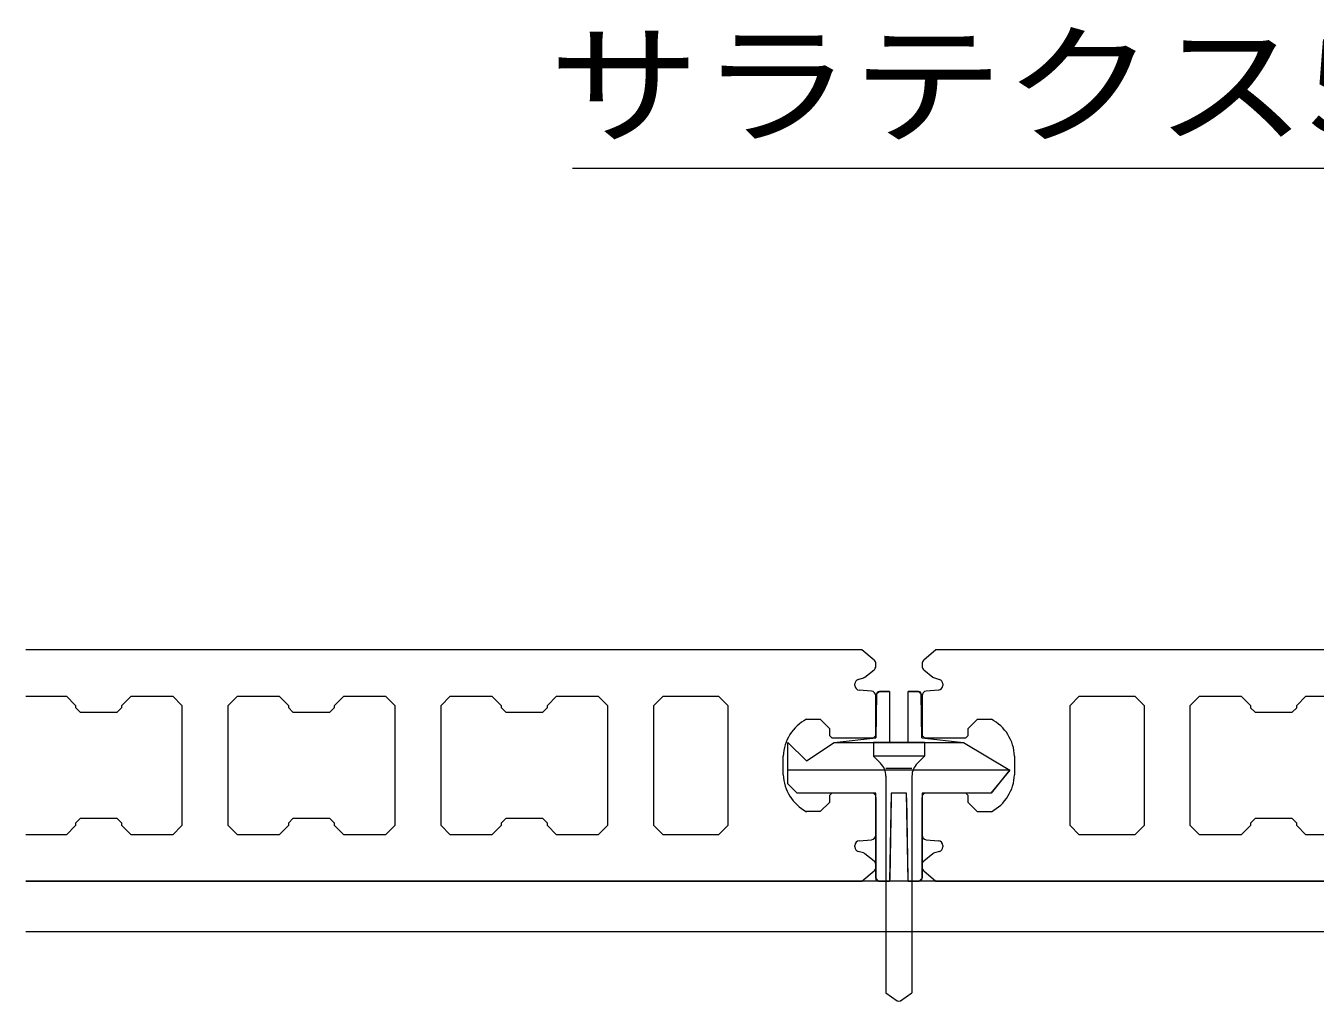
# Model space of a CAD drawing. Units: millimetres, scale not verified. Extents: x -4750 to 4750, y -3000 to 3000.
# Drawn here: x 1419.2 to 1558.6, y 1180 to 1285.5 of the extents above; entities that cross this region are included whole.
import ezdxf
from ezdxf.enums import TextEntityAlignment as Align

# ---------------------------------------------------------------- set-up
doc = ezdxf.new("R2010")
doc.units = ezdxf.units.MM
doc.header["$LTSCALE"] = 5
for name, color, linetype, lineweight in [('0-0_デッキ', 7, 'Continuous', 9), ('0-2_根太', 7, 'Continuous', 9), ('0-6_文字', 7, 'Continuous', 9), ('0-A_WQCS', 7, 'Continuous', 9)]:
    doc.layers.add(name, color=color, linetype=linetype, lineweight=lineweight)
doc.styles.add('ＭＳ ゴシック', font='')
doc.styles.get('ＭＳ ゴシック').set_extended_font_data('MS Gothic')

# ---------------------------------------------------------------- blocks, each defined once
blk = doc.blocks.new('25×145開\u30002軸')
at = {"layer": '0-0_デッキ'}
for p, q in [((-1450, 220), (-1450, 214.7)), ((-1446.2, 206.7), (-1426.5, 191)), ((-1423.1, 189.2), (-1412.2, 186)), ((-1405, 176.2), (-1405, 173.1)), ((-1414.3, 163), (-1440.7, 160.6)), ((-1250, 20), (-1250, -20)), ((-1440.7, -160.6), (-1414.3, -163)), ((-1426.5, -191), (-1446.2, -206.7)), ((-1412.2, -186), (-1423.1, -189.2)), ((-1405, -173.1), (-1405, -176.2)), ((-1450, -214.7), (-1450, -220))]:
    blk.add_line(p, q, dxfattribs=at)
for points in [[(1446.3, 227.8), (1419.8, 250), (-1419.8, 250), (-1446.3, 227.8)], [(-1450, 150.5), (-1450, 65), (-1445, 60), (-1355, 60)], [(-1355, 60), (-1350, 65), (-1350, 80), (-1330, 100), (-1300, 100)], [(-1300, -100), (-1330, -100), (-1350, -80), (-1350, -65), (-1355, -60), (-1445, -60), (-1450, -65), (-1450, -150.5)], [(-1446.3, -227.8), (-1419.8, -250), (1419.8, -250), (1446.3, -227.8)]]:
    blk.add_lwpolyline(points, dxfattribs=at)
for points in [[(-1130, -130), (-1130, 130), (-1110, 150), (-990, 150), (-970, 130), (-970, -130), (-990, -150), (-1110, -150)], [(-870, -130), (-870, 130), (-850, 150), (-760, 150), (-740, 130), (-740, 125), (-730, 115), (-650, 115), (-640, 125), (-640, 130), (-620, 150), (-530, 150), (-510, 130), (-510, -130), (-530, -150), (-620, -150), (-640, -130), (-640, -125), (-650, -115), (-730, -115), (-740, -125), (-740, -130), (-760, -150), (-850, -150)]]:
    blk.add_lwpolyline(points, close=True, dxfattribs=at)
for centre, radius, start, end in [((-1439.8, 220), 10.2, 129.8056, 180), ((-1439.8, 214.7), 10.2, 180, 231.3402), ((-1420.2, 199), 10.2, 231.3402, 253.3008), ((-1415.2, 173.1), 10.2, 275.0796, 0), ((-1415.2, 176.2), 10.2, 0, 73.3008), ((-1439.8, 150.5), 10.2, 95.0796, 180), ((-1344.2, 16.8), 94.2, 1.9679, 62.0493), ((-1344.2, -16.8), 94.2, 297.9507, 358.0321), ((-1439.8, -150.5), 10.2, 180, 264.9204), ((-1415.2, -173.1), 10.2, 0, 84.9204), ((-1420.2, -199), 10.2, 106.6992, 128.6598), ((-1415.2, -176.2), 10.2, 286.6992, 0), ((-1439.8, -214.7), 10.2, 128.6598, 180), ((-1439.8, -220), 10.2, 180, 230.1944)]:
    blk.add_arc(centre, radius, start, end, dxfattribs=at)
blk = doc.blocks.new('グループ-144-1')
at = {"layer": '0-0_デッキ'}
for p, q in [((59591.9, 5814.4), (57784.5, 5814.4)), ((59618.5, 5792.2), (59591.9, 5814.4)), ((59598.7, 5755.4), (59618.4, 5771.1)), ((59622.2, 5779), (59622.2, 5784.4)), ((59584.4, 5750.3), (59595.3, 5753.6)), ((59577.2, 5737.4), (59577.2, 5740.6)), ((59612.9, 5725), (59586.4, 5727.3)), ((59622.2, 5629.4), (59622.2, 5714.9)), ((57784.5, 5714.4), (57872.2, 5714.4)), ((57872.2, 5714.4), (57892.2, 5694.4)), ((57892.2, 5694.4), (57892.2, 5689.4)), ((57892.2, 5689.4), (57902.2, 5679.4)), ((57982.2, 5679.4), (57992.2, 5689.4)), ((57992.2, 5694.4), (58012.2, 5714.4)), ((57992.2, 5689.4), (57992.2, 5694.4)), ((58012.2, 5714.4), (58102.2, 5714.4)), ((58102.2, 5714.4), (58122.2, 5694.4)), ((58122.2, 5694.4), (58122.2, 5434.4)), ((58222.2, 5694.4), (58242.2, 5714.4)), ((58222.2, 5434.4), (58222.2, 5694.4)), ((58242.2, 5714.4), (58332.2, 5714.4)), ((58332.2, 5714.4), (58352.2, 5694.4)), ((58352.2, 5694.4), (58352.2, 5689.4)), ((58352.2, 5689.4), (58362.2, 5679.4)), ((58442.2, 5679.4), (58452.2, 5689.4)), ((58452.2, 5694.4), (58472.2, 5714.4)), ((58452.2, 5689.4), (58452.2, 5694.4)), ((58472.2, 5714.4), (58562.2, 5714.4)), ((58562.2, 5714.4), (58582.2, 5694.4)), ((58582.2, 5694.4), (58582.2, 5434.4)), ((58682.2, 5694.4), (58702.2, 5714.4)), ((58682.2, 5434.4), (58682.2, 5694.4)), ((58702.2, 5714.4), (58792.2, 5714.4)), ((58792.2, 5714.4), (58812.2, 5694.4)), ((58812.2, 5694.4), (58812.2, 5689.4)), ((58812.2, 5689.4), (58822.2, 5679.4)), ((58902.2, 5679.4), (58912.2, 5689.4)), ((58912.2, 5694.4), (58932.2, 5714.4)), ((58912.2, 5689.4), (58912.2, 5694.4)), ((58932.2, 5714.4), (59022.2, 5714.4)), ((59022.2, 5714.4), (59042.2, 5694.4)), ((59042.2, 5694.4), (59042.2, 5434.4)), ((59142.2, 5694.4), (59162.2, 5714.4)), ((59142.2, 5434.4), (59142.2, 5694.4)), ((59162.2, 5714.4), (59282.2, 5714.3)), ((59282.2, 5714.3), (59302.2, 5694.3)), ((59302.2, 5694.3), (59302.2, 5434.4)), ((57902.2, 5679.4), (57982.2, 5679.4)), ((58362.2, 5679.4), (58442.2, 5679.4)), ((58822.2, 5679.4), (58902.2, 5679.4)), ((59472.2, 5664.4), (59502.2, 5664.4)), ((59502.2, 5664.4), (59522.2, 5644.4)), ((59522.2, 5644.4), (59522.2, 5629.4)), ((59522.2, 5629.4), (59527.2, 5624.4)), ((59527.2, 5624.4), (59617.2, 5624.4)), ((59617.2, 5624.4), (59622.2, 5629.4)), ((59422.2, 5544.4), (59422.2, 5584.4)), ((59527.2, 5504.3), (59522.2, 5499.3)), ((59522.2, 5499.3), (59522.2, 5484.4)), ((59617.2, 5504.3), (59527.2, 5504.3)), ((59622.2, 5499.3), (59617.2, 5504.3)), ((59622.2, 5413.8), (59622.2, 5499.3)), ((59502.2, 5464.4), (59472.2, 5464.4)), ((59522.2, 5484.4), (59502.2, 5464.4)), ((57902.2, 5449.4), (57892.2, 5439.4)), ((57892.2, 5439.4), (57892.2, 5434.4)), ((57982.2, 5449.4), (57902.2, 5449.4)), ((57992.2, 5439.4), (57982.2, 5449.4)), ((57992.2, 5434.4), (57992.2, 5439.4)), ((58362.2, 5449.4), (58352.2, 5439.4)), ((58352.2, 5439.4), (58352.2, 5434.4)), ((58442.2, 5449.4), (58362.2, 5449.4)), ((58452.2, 5439.4), (58442.2, 5449.4)), ((58452.2, 5434.4), (58452.2, 5439.4)), ((58822.2, 5449.4), (58812.2, 5439.4)), ((58812.2, 5439.4), (58812.2, 5434.4)), ((58902.2, 5449.4), (58822.2, 5449.4)), ((58912.2, 5439.4), (58902.2, 5449.4)), ((58912.2, 5434.4), (58912.2, 5439.4)), ((57872.2, 5414.4), (57784.5, 5414.4)), ((57892.2, 5434.4), (57872.2, 5414.4)), ((58012.2, 5414.4), (57992.2, 5434.4)), ((58102.2, 5414.4), (58012.2, 5414.4)), ((58122.2, 5434.4), (58102.2, 5414.4)), ((58242.2, 5414.4), (58222.2, 5434.4)), ((58332.2, 5414.4), (58242.2, 5414.4)), ((58352.2, 5434.4), (58332.2, 5414.4)), ((58472.2, 5414.4), (58452.2, 5434.4)), ((58562.2, 5414.4), (58472.2, 5414.4)), ((58582.2, 5434.4), (58562.2, 5414.4)), ((58702.2, 5414.4), (58682.2, 5434.4)), ((58792.2, 5414.4), (58702.2, 5414.4)), ((58812.2, 5434.4), (58792.2, 5414.4)), ((58932.2, 5414.4), (58912.2, 5434.4)), ((59022.2, 5414.4), (58932.2, 5414.4)), ((59042.2, 5434.4), (59022.2, 5414.4)), ((59162.2, 5414.3), (59142.2, 5434.4)), ((59282.2, 5414.4), (59162.2, 5414.3)), ((59302.2, 5434.4), (59282.2, 5414.4)), ((59577.2, 5388.1), (59577.2, 5391.3)), ((59586.4, 5401.4), (59612.9, 5403.7)), ((59595.3, 5375.1), (59584.4, 5378.4)), ((59618.4, 5357.6), (59598.7, 5373.3)), ((59591.9, 5314.4), (59618.5, 5336.5)), ((59622.2, 5344.3), (59622.2, 5349.7)), ((57784.5, 5314.4), (59591.9, 5314.4))]:
    blk.add_line(p, q, dxfattribs=at)
for centre, radius, start, end in [((59612, 5779), 10.2, 308.6598, 360), ((59612, 5784.4), 10.2, 360, 50.1944), ((59587.3, 5740.6), 10.2, 106.6992, 180), ((59592.4, 5763.3), 10.2, 286.6992, 308.6598), ((59587.3, 5737.4), 10.2, 180, 264.9204), ((59612, 5714.9), 10.2, 0, 84.9204), ((59516.3, 5581.1), 94.2, 117.9507, 178.0321), ((59516.3, 5547.6), 94.2, 181.9679, 242.0493), ((59612, 5413.8), 10.2, 275.0796, 0), ((59587.3, 5391.3), 10.2, 95.0796, 180), ((59587.3, 5388.1), 10.2, 180, 253.3008), ((59592.4, 5365.4), 10.2, 51.3402, 73.3008), ((59612, 5349.7), 10.2, 0, 51.3402), ((59612, 5344.3), 10.2, 309.8056, 360)]:
    blk.add_arc(centre, radius, start, end, dxfattribs=at)
blk = doc.blocks.new('グループ-151-1')
at = {"layer": '0-2_根太'}
for p, q in [((62522.2, 5314.4), (57784.5, 5314.4)), ((62522.2, 5204.4), (57784.5, 5204.4))]:
    blk.add_line(p, q, dxfattribs=at)
blk = doc.blocks.new('グループ-29-1')
at = {"layer": '0-A_WQCS'}
for p, q in [((-20, 335), (-42.2, 335)), ((-20, 335), (-20, 329.2)), ((20, 329.2), (20, 335)), ((42.2, 335), (20, 335)), ((-48.2, 329.1), (-49.8, 234.5)), ((-20, 329.2), (-20, 234.7)), ((20, 234.7), (20, 329.2)), ((49.8, 234.5), (48.2, 329.1)), ((-140, 225), (140, 225)), ((240, 165), (-240, 165)), ((200, 115), (240, 165)), ((-50, 105.6), (-50, -69)), ((-16.9, 105.3), (-19.9, -69.2)), ((19.9, -69.2), (16.9, 105.3)), ((50, -69), (50, 105.6)), ((-44, -75), (-20, -75)), ((-19.9, -69.2), (-20, -75)), ((20, -75), (19.9, -69.2)), ((20, -75), (44, -75))]:
    blk.add_line(p, q, dxfattribs=at)
blk.add_lwpolyline([(-240, 225), (-200, 185), (-140, 225), (-49.8, 235), (-48.2, 329.1), (-42.2, 335), (-20, 335), (-20, 225), (20, 225), (20, 335), (42.2, 335), (48.2, 329.1), (49.8, 235), (140, 225), (240, 165), (198.9, 115), (50, 115), (50, -69), (44, -75), (20, -75), (16.7, 115), (-16.7, 115), (-20, -75), (-44, -75), (-50, -69), (-50, 115), (-220, 115), (-240, 135)], close=True, dxfattribs=at)
for centre, start, end in [((-42.2, 329), 90, 179), ((42.2, 329), 1, 90), ((-44, -69), 180, 270), ((44, -69), 270, 0)]:
    blk.add_arc(centre, 6, start, end, dxfattribs=at)
blk = doc.blocks.new('グループ-30-1')
at = {"layer": '0-A_WQCS'}
for p, q in [((55, 225), (55, 195)), ((55, 195), (-55, 195)), ((-55, 195), (-39.9, 179.9)), ((28.2, 168.2), (-28.2, 168.2)), ((55, 195), (39.9, 179.9)), ((-28.2, 151.6), (-28.2, -317)), ((28.2, 151.6), (28.2, -317)), ((-28.2, -317), (-3.6, -334.2)), ((-3.6, -334.2), (0, -335))]:
    blk.add_line(p, q, dxfattribs=at)
for points in [[(55, 225), (-55, 225), (-55, 195)], [(0, -335), (3.6, -334.2), (28.2, -317)]]:
    blk.add_lwpolyline(points, dxfattribs=at)
for centre, start, end in [((-68.2, 151.6), 0, 45), ((68.2, 151.6), 135, 180)]:
    blk.add_arc(centre, 40, start, end, dxfattribs=at)
blk = doc.blocks.new('グループ-31-1')
at = {"layer": '0-A_WQCS'}
for name in ['グループ-29-1', 'グループ-30-1']:
    blk.add_blockref(name, (0, 0), dxfattribs=at)
blk = doc.blocks.new('WQCS2016断')
at = {"layer": '0-A_WQCS'}
blk.add_blockref('グループ-31-1', (0, 0), dxfattribs=at)

msp = doc.modelspace()

# ---------------------------------------------------------------- linework, layer by layer
at = {"layer": '0-6_文字'}
msp.add_line((1612.355, 1270.096), (1478.337, 1270.096), dxfattribs=at)

# ---------------------------------------------------------------- block references
at = {"layer": '0-0_デッキ', "xscale": 0.05, "yscale": 0.05}
for name, p in [('グループ-144-1', (-1470, 927.316)), ('25×145開\u30002軸', (1588.609, 1205.534))]:
    msp.add_blockref(name, p, dxfattribs=at)
at = {"layer": '0-2_根太', "xscale": 0.05, "yscale": 0.05}
msp.add_blockref('グループ-151-1', (-1470, 927.316), dxfattribs=at)
at = {"layer": '0-A_WQCS', "xscale": 0.05, "yscale": 0.05}
msp.add_blockref('WQCS2016断', (1513.608, 1196.783), dxfattribs=at)

# ---------------------------------------------------------------- texts
at = {"layer": '0-6_文字', "style": 'ＭＳ ゴシック', "width": 1.15}
msp.add_text('サラテクス5×45(SUS)', height=10.45, dxfattribs=at).set_placement((1475.739, 1270.772), align=Align.BOTTOM_LEFT)

doc.saveas('drawing.dxf')
